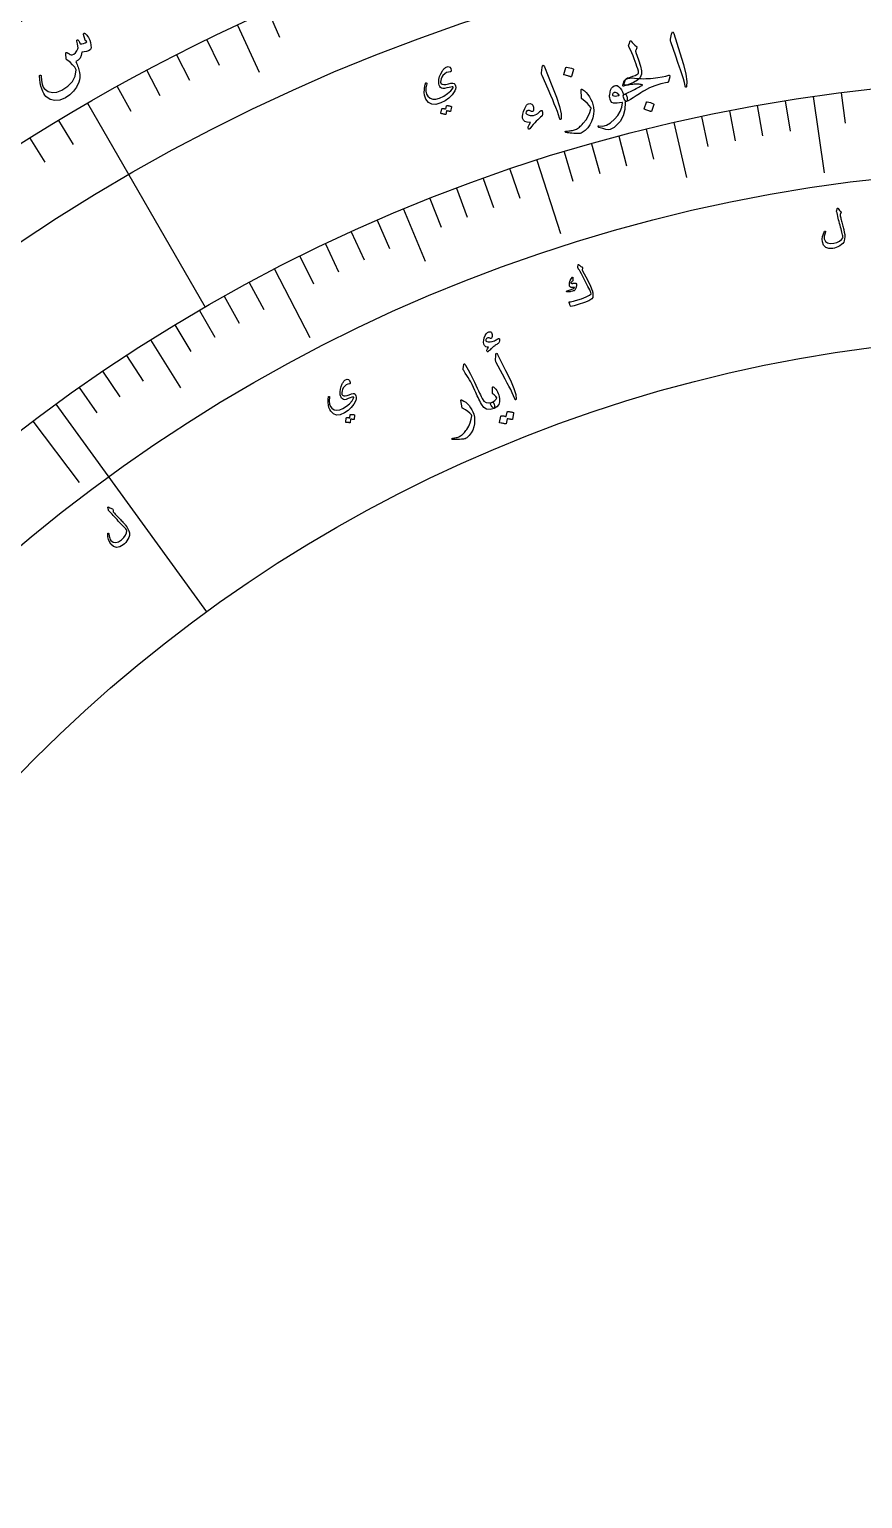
# Model space of a CAD drawing. Header units: millimetres. Extents: x -59 to 59, y -59 to 76.
# Drawn here: x -28.3 to -5.31, y 7.75 to 48.28 of the extents above; entities that cross this region are included whole.
import ezdxf

# ---------------------------------------------------------------- set-up
doc = ezdxf.new("R2010")
doc.units = ezdxf.units.MM
for name, color, linetype in [('ENGRAVE', 7, 'Continuous'), ('ENGRAVE_FINE', 8, 'Continuous'), ('TEXT', 5, 'Continuous')]:
    doc.layers.add(name, color=color, linetype=linetype)

msp = doc.modelspace()

# ---------------------------------------------------------------- linework, layer by layer
at = {"layer": 'ENGRAVE'}
for points in [[(-22.5657, 48.3923), (-21.9623, 47.0983)], [(-26.6975, 46.2414), (-23.4525, 40.6209)], [(-6.675, 46.4276), (-6.3728, 44.3252)], [(-10.521, 45.7098), (-10.1716, 44.1919)], [(-14.2983, 44.6726), (-13.6508, 42.6497)], [(-17.9811, 43.3216), (-17.384, 41.883)], [(-21.5439, 41.6646), (-20.5684, 39.7779)], [(-24.9616, 39.7114), (-24.1327, 38.3927)], [(-27.5749, 37.9434), (-23.4127, 32.2161)], [(-28.2099, 37.4738), (-26.9324, 35.7768)]]:
    msp.add_lwpolyline(points, dxfattribs=at)
for radius in [57.82, 57.82, 56.2713, 53.395, 53.395, 51.1235, 46.905, 46.905, 44.427, 39.825, 39.825]:
    msp.add_circle((0, 0), radius, dxfattribs=at)
at = {"layer": 'ENGRAVE_FINE'}
for points in [[(-21.7177, 48.7788), (-21.4009, 48.0673)], [(-23.4068, 47.9911), (-23.0654, 47.2911)], [(-24.2408, 47.5753), (-23.8873, 46.8814)], [(-25.0674, 47.145), (-24.7018, 46.4573)], [(-25.8864, 46.7003), (-25.5088, 46.0192)], [(-7.4485, 46.3098), (-7.3135, 45.471)], [(-5.8999, 46.5325), (-5.793, 45.6896)], [(-9.7564, 45.8791), (-9.5797, 45.0481)], [(-8.9894, 46.0355), (-8.8265, 45.2017)], [(-8.22, 46.1791), (-8.0711, 45.3427)], [(-27.5005, 45.7684), (-27.0993, 45.1009)], [(-11.2828, 45.5278), (-11.0784, 44.7031)], [(-28.295, 45.2815), (-27.8823, 44.6211)], [(-12.7973, 45.1255), (-12.5655, 44.3081)], [(-12.0416, 45.333), (-11.8235, 44.5119)], [(-13.5496, 44.9053), (-13.3041, 44.0919)], [(-15.0432, 44.4272), (-14.7708, 43.6225)], [(-16.521, 43.8992), (-16.2217, 43.104)], [(-15.7842, 44.1694), (-15.4983, 43.3694)], [(-17.2534, 43.6165), (-16.9408, 42.8265)], [(-18.7041, 43.0144), (-18.3653, 42.2352)], [(-19.4221, 42.695), (-19.0703, 41.9216)], [(-20.1348, 42.3635), (-19.7701, 41.5962)], [(-20.8422, 42.02), (-20.4647, 41.2589)], [(-22.2399, 41.2973), (-21.837, 40.5493)], [(-22.9298, 40.9183), (-22.5145, 40.1771)], [(-24.2909, 40.1252), (-23.8509, 39.3984)], [(-23.6135, 40.5275), (-23.1858, 39.7934)], [(-25.6256, 39.2862), (-25.1614, 38.5746)], [(-26.2826, 38.8498), (-25.8065, 38.1461)], [(-26.9324, 38.4021), (-26.4446, 37.7065)]]:
    msp.add_lwpolyline(points, dxfattribs=at)
at = {"layer": 'TEXT'}
for points in [[(-26.8087, 48.1381), (-26.81, 48.1481), (-26.809, 48.1563), (-26.8058, 48.1627), (-26.8003, 48.1672), (-26.7919, 48.1706), (-26.7837, 48.1716), (-26.7756, 48.17), (-26.7676, 48.1659), (-26.744, 48.1485), (-26.7204, 48.1238), (-26.6967, 48.0919), (-26.6729, 48.0527), (-26.6406, 47.9849), (-26.6184, 47.9159), (-26.606, 47.8457), (-26.6036, 47.7742), (-26.6059, 47.7553), (-26.6108, 47.739), (-26.6183, 47.7252), (-26.6285, 47.7139), (-26.6723, 47.6856), (-26.7256, 47.6663), (-26.7886, 47.6558), (-26.8612, 47.6543), (-26.8718, 47.5634), (-26.903, 47.4892), (-26.9549, 47.4318), (-27.0274, 47.3909), (-27.0075, 47.3505), (-26.9895, 47.311), (-26.9734, 47.2725), (-26.9591, 47.2348), (-26.9466, 47.1978), (-26.9358, 47.1613), (-26.9265, 47.1253), (-26.9189, 47.0896), (-26.91, 47.0226), (-26.9112, 46.9552), (-26.9225, 46.8876), (-26.9439, 46.8197), (-27.0086, 46.687), (-27.0913, 46.5719), (-27.192, 46.4743), (-27.311, 46.3939), (-27.4613, 46.331), (-27.6007, 46.3158), (-27.7297, 46.3486), (-27.8482, 46.4293), (-27.8793, 46.4653), (-27.909, 46.5122), (-27.9371, 46.5698), (-27.9637, 46.6384), (-27.9874, 46.7168), (-28.0056, 46.8022), (-28.0182, 46.8946), (-28.0253, 46.994), (-28.0251, 47.0006), (-28.0234, 47.0063), (-28.0201, 47.011), (-28.0154, 47.0148), (-28.01, 47.0174), (-28.0047, 47.0187), (-27.9995, 47.0186), (-27.9946, 47.0173), (-27.9897, 47.0138), (-27.9861, 47.0093), (-27.9837, 47.0037), (-27.9826, 46.9971), (-27.9708, 46.8662), (-27.9523, 46.7638), (-27.9273, 46.6899), (-27.8957, 46.6443), (-27.7873, 46.5671), (-27.6699, 46.5339), (-27.5434, 46.5447), (-27.4075, 46.5993), (-27.2394, 46.7129), (-27.1172, 46.844), (-27.0409, 46.993), (-27.0103, 47.1601), (-27.0532, 47.2341), (-27.1102, 47.3056), (-27.1813, 47.3744), (-27.2668, 47.4406), (-27.2763, 47.4468), (-27.2833, 47.4532), (-27.2876, 47.46), (-27.2893, 47.467), (-27.2912, 47.4933), (-27.2929, 47.5181), (-27.2942, 47.5414), (-27.2953, 47.5631), (-27.296, 47.583), (-27.2961, 47.601), (-27.2957, 47.617), (-27.2948, 47.6309), (-27.2934, 47.6374), (-27.2904, 47.6415), (-27.2856, 47.6431), (-27.2792, 47.6424), (-27.2754, 47.6411), (-27.2699, 47.6391), (-27.2627, 47.6361), (-27.2537, 47.6324), (-27.2433, 47.6276), (-27.2316, 47.6217), (-27.2187, 47.6147), (-27.2045, 47.6065), (-27.1764, 47.5912), (-27.1543, 47.5811), (-27.1383, 47.5762), (-27.1283, 47.5764), (-27.0778, 47.5998), (-27.0342, 47.6354), (-26.9976, 47.6833), (-26.9678, 47.7434), (-26.9626, 47.7751), (-26.9654, 47.8206), (-26.9763, 47.88), (-26.9952, 47.9531), (-26.9969, 47.9601), (-26.9968, 47.9669), (-26.9947, 47.9736), (-26.9907, 47.9801), (-26.9864, 47.9853), (-26.9815, 47.9889), (-26.9761, 47.9911), (-26.9701, 47.9917), (-26.9565, 47.984), (-26.9415, 47.9637), (-26.9253, 47.9307), (-26.9077, 47.8849), (-26.8571, 47.8831), (-26.8084, 47.8905), (-26.7616, 47.9072), (-26.7166, 47.9332), (-26.7248, 47.9465), (-26.7327, 47.9566), (-26.7404, 47.9635), (-26.7477, 47.9671), (-26.7555, 47.9701), (-26.7615, 47.9741), (-26.7655, 47.9792), (-26.7677, 47.9853)], [(-11.4979, 47.1287), (-11.5182, 47.1908), (-11.5404, 47.2559), (-11.5643, 47.3241), (-11.5901, 47.3953), (-11.6178, 47.4698), (-11.6478, 47.5479), (-11.68, 47.6295), (-11.7145, 47.7146), (-11.7636, 47.7982), (-11.7668, 47.8099), (-11.7681, 47.8215), (-11.7677, 47.833), (-11.7654, 47.8444), (-11.7638, 47.8503), (-11.7614, 47.8582), (-11.758, 47.868), (-11.7539, 47.8798), (-11.749, 47.8937), (-11.7436, 47.9098), (-11.7377, 47.928), (-11.7313, 47.9483), (-11.7289, 47.955), (-11.7252, 47.9603), (-11.7204, 47.9641), (-11.7142, 47.9665), (-11.7087, 47.9667), (-11.7036, 47.9644), (-11.6987, 47.9598), (-11.6942, 47.9527), (-11.6681, 47.9132), (-11.6362, 47.8765), (-11.5986, 47.8427), (-11.5551, 47.8117), (-11.5439, 47.8028), (-11.538, 47.7925), (-11.5374, 47.781), (-11.5422, 47.7682), (-11.5738, 47.693), (-11.5757, 47.6842), (-11.5756, 47.6733), (-11.5735, 47.6603), (-11.5693, 47.6451), (-11.4922, 47.4357), (-11.4406, 47.265), (-11.4142, 47.133), (-11.413, 47.0398), (-11.4461, 46.9559), (-11.5201, 46.8802), (-11.6351, 46.8126), (-11.7909, 46.7527), (-11.8513, 46.7409), (-11.8854, 46.7521), (-11.8933, 46.7863), (-11.8747, 46.8436), (-11.871, 46.8515), (-11.8673, 46.8592), (-11.8637, 46.8668), (-11.8602, 46.8742), (-11.8568, 46.8814), (-11.8536, 46.8884), (-11.8504, 46.8953), (-11.8473, 46.902), (-11.839, 46.9153), (-11.8276, 46.9262), (-11.8133, 46.9346), (-11.7961, 46.9406), (-11.7176, 46.9629), (-11.6491, 46.9854), (-11.5906, 47.0083), (-11.5421, 47.0316), (-11.5159, 47.0496), (-11.4998, 47.0717), (-11.4938, 47.0981), (-11.4979, 47.1287)], [(-10.5836, 48.1497), (-10.5709, 48.1954), (-10.5566, 48.2136), (-10.5408, 48.2043), (-10.5234, 48.1676), (-10.3535, 47.6367), (-10.2508, 47.3105), (-10.1864, 47.046), (-10.16, 46.8435), (-10.1713, 46.7028), (-10.1762, 46.6905), (-10.1813, 46.6833), (-10.1868, 46.6812), (-10.1925, 46.6843), (-10.1977, 46.69), (-10.2023, 46.6978), (-10.2062, 46.7078), (-10.2095, 46.72), (-10.2304, 46.8158), (-10.257, 46.9165), (-10.2894, 47.022), (-10.3274, 47.1324), (-10.3368, 47.1613), (-10.3631, 47.2393), (-10.4063, 47.3664), (-10.4665, 47.5424), (-10.6042, 47.9318), (-10.61, 47.9529), (-10.6132, 47.9727), (-10.6138, 47.9915), (-10.6118, 48.009)], [(-16.6927, 47.1047), (-16.7428, 47.1037), (-16.7931, 47.0865), (-16.8434, 47.0531), (-16.8937, 47.0034), (-16.9223, 46.9629), (-16.9427, 46.9196), (-16.9547, 46.8733), (-16.9585, 46.8242), (-16.9573, 46.8151), (-16.9543, 46.8063), (-16.9494, 46.7977), (-16.9427, 46.7894), (-16.9102, 46.7679), (-16.8656, 46.7589), (-16.8088, 46.7624), (-16.7398, 46.7784), (-16.6719, 46.7947), (-16.6199, 46.7989), (-16.5838, 46.791), (-16.5636, 46.7711), (-16.5444, 46.7211), (-16.5384, 46.6727), (-16.5455, 46.6259), (-16.5656, 46.5807), (-16.6424, 46.4742), (-16.7322, 46.3836), (-16.8349, 46.3089), (-16.9508, 46.2499), (-17.0864, 46.2105), (-17.2002, 46.2141), (-17.2923, 46.2606), (-17.3628, 46.3504), (-17.3856, 46.4057), (-17.4004, 46.4694), (-17.4069, 46.5416), (-17.4053, 46.6224), (-17.4029, 46.6456), (-17.3999, 46.6682), (-17.3965, 46.6903), (-17.3925, 46.7117), (-17.3879, 46.7326), (-17.3827, 46.7532), (-17.3769, 46.7735), (-17.3704, 46.7934), (-17.3662, 46.8021), (-17.3613, 46.8069), (-17.3557, 46.8076), (-17.3494, 46.8043), (-17.3446, 46.799), (-17.3417, 46.7931), (-17.3407, 46.7864), (-17.3416, 46.779), (-17.3643, 46.667), (-17.3672, 46.5725), (-17.3503, 46.4955), (-17.3139, 46.436), (-17.2486, 46.3833), (-17.1721, 46.3574), (-17.0843, 46.3582), (-16.985, 46.3857), (-16.8651, 46.4406), (-16.763, 46.5065), (-16.6785, 46.5834), (-16.6118, 46.6715), (-16.6083, 46.6782), (-16.608, 46.6838), (-16.611, 46.6881), (-16.6173, 46.6914), (-16.639, 46.6938), (-16.6737, 46.6899), (-16.7215, 46.6798), (-16.7823, 46.6635), (-16.8451, 46.6492), (-16.896, 46.6466), (-16.9351, 46.6556), (-16.9624, 46.6763), (-16.982, 46.7051), (-16.9963, 46.7376), (-17.0054, 46.7738), (-17.0092, 46.8136), (-17.0044, 46.8963), (-16.9855, 46.9777), (-16.9525, 47.0577), (-16.9054, 47.1362), (-16.8923, 47.1555), (-16.879, 47.1729), (-16.8657, 47.1884), (-16.8522, 47.2019), (-16.8388, 47.2136), (-16.8255, 47.2235), (-16.8123, 47.2316), (-16.7993, 47.2379), (-16.7446, 47.2518), (-16.7039, 47.2402), (-16.6774, 47.2033), (-16.6649, 47.1409), (-16.6657, 47.1227), (-16.6706, 47.1106), (-16.6796, 47.1046), (-16.6927, 47.1047)], [(-14.1522, 47.2242), (-14.143, 47.2707), (-14.1302, 47.2899), (-14.1137, 47.2818), (-14.0936, 47.2464), (-13.8845, 46.7297), (-13.7577, 46.4121), (-13.6737, 46.1532), (-13.6322, 45.9532), (-13.633, 45.8121), (-13.6369, 45.7994), (-13.6416, 45.7919), (-13.6468, 45.7894), (-13.6528, 45.7921), (-13.6584, 45.7973), (-13.6636, 45.8048), (-13.6682, 45.8145), (-13.6724, 45.8264), (-13.7004, 45.9204), (-13.7345, 46.0188), (-13.7746, 46.1216), (-13.8208, 46.2288), (-13.8323, 46.257), (-13.8644, 46.3328), (-13.9169, 46.4562), (-13.9901, 46.6273), (-14.1565, 47.0053), (-14.1639, 47.0259), (-14.1686, 47.0455), (-14.1706, 47.0641), (-14.1699, 47.0817)], [(-13.4978, 47.227), (-13.4958, 47.2305), (-13.4924, 47.2332), (-13.4875, 47.2352), (-13.4813, 47.2364), (-13.4333, 47.2315), (-13.3867, 47.2221), (-13.3415, 47.2081), (-13.2978, 47.1896), (-13.2931, 47.1862), (-13.2904, 47.1822), (-13.2896, 47.1778), (-13.2907, 47.1727), (-13.3478, 46.9777), (-13.3505, 46.9727), (-13.3552, 46.9703), (-13.3619, 46.9706), (-13.3705, 46.9736), (-13.3779, 46.9762), (-13.3896, 46.9799), (-13.4055, 46.9848), (-13.4255, 46.9909), (-13.4501, 46.998), (-13.4795, 47.0061), (-13.5136, 47.0151), (-13.5525, 47.0251), (-13.5579, 47.0271), (-13.561, 47.0297), (-13.562, 47.033), (-13.5607, 47.0369)], [(-11.6026, 46.9351), (-11.5448, 46.9281), (-11.4851, 46.9232), (-11.4237, 46.9204), (-11.3605, 46.9197), (-11.2958, 46.9209), (-11.2297, 46.9238), (-11.1624, 46.9284), (-11.0937, 46.9347), (-10.9618, 46.9495), (-10.846, 46.9675), (-10.7465, 46.9888), (-10.6631, 47.0134), (-10.654, 47.0155), (-10.646, 47.015), (-10.6392, 47.0119), (-10.6336, 47.0062), (-10.6295, 46.9989), (-10.6272, 46.9908), (-10.6268, 46.982), (-10.6283, 46.9726), (-10.6679, 46.8405), (-10.6722, 46.8296), (-10.6792, 46.8217), (-10.6889, 46.8165), (-10.7012, 46.8143), (-10.8774, 46.7769), (-11.0428, 46.7268), (-11.1973, 46.6641), (-11.3407, 46.5889), (-11.3486, 46.5846), (-11.362, 46.5764), (-11.3808, 46.5645), (-11.4051, 46.5487), (-11.4347, 46.5291), (-11.4698, 46.5057), (-11.5103, 46.4784), (-11.5562, 46.4473), (-11.6453, 46.3882), (-11.7206, 46.343), (-11.7823, 46.3116), (-11.8304, 46.294), (-11.8441, 46.2955), (-11.8591, 46.3066), (-11.8754, 46.3272), (-11.893, 46.3575), (-11.9119, 46.409), (-11.9158, 46.4487), (-11.9047, 46.4763), (-11.8787, 46.4921), (-11.8368, 46.5074), (-11.7782, 46.534), (-11.7029, 46.5716), (-11.6109, 46.6204), (-11.5645, 46.6451), (-11.5238, 46.6667), (-11.4889, 46.6853), (-11.4598, 46.7009), (-11.4366, 46.7133), (-11.4195, 46.7227), (-11.4084, 46.729), (-11.4035, 46.7321), (-11.4017, 46.7337), (-11.4001, 46.735), (-11.3988, 46.7361), (-11.3977, 46.737), (-11.3967, 46.7378), (-11.3957, 46.7384), (-11.3946, 46.7389), (-11.3936, 46.7392), (-11.3876, 46.7442), (-11.3858, 46.7481), (-11.3881, 46.751), (-11.3946, 46.753), (-11.4223, 46.7585), (-11.4511, 46.7628), (-11.4811, 46.7657), (-11.5122, 46.7673), (-11.5445, 46.7677), (-11.578, 46.7671), (-11.6127, 46.7654), (-11.6487, 46.7627), (-11.6838, 46.7593), (-11.7183, 46.7552), (-11.7521, 46.7503), (-11.7854, 46.7447), (-11.8177, 46.7383), (-11.8488, 46.731), (-11.8787, 46.7229), (-11.9073, 46.7138), (-11.9151, 46.7129), (-11.9209, 46.7145), (-11.9247, 46.7186), (-11.9265, 46.7253), (-11.9259, 46.7382), (-11.9243, 46.751), (-11.9219, 46.7637), (-11.9185, 46.7764), (-11.9145, 46.7893), (-11.91, 46.8025), (-11.905, 46.8162), (-11.8995, 46.8303), (-11.8865, 46.8577), (-11.8722, 46.8799), (-11.8566, 46.8968), (-11.8396, 46.9086), (-11.7938, 46.9268), (-11.739, 46.9374), (-11.6753, 46.9401), (-11.6026, 46.9351)], [(-13.081, 46.613), (-13.0809, 46.6173), (-13.0802, 46.6208), (-13.0791, 46.6236), (-13.0775, 46.6257), (-13.0715, 46.628), (-13.0632, 46.6274), (-13.0526, 46.6239), (-13.0397, 46.6175), (-12.9866, 46.5813), (-12.9369, 46.5362), (-12.8907, 46.4822), (-12.848, 46.4193), (-12.8091, 46.3495), (-12.7776, 46.2789), (-12.7535, 46.2075), (-12.7367, 46.1352), (-12.7299, 46.0357), (-12.7365, 45.9366), (-12.7564, 45.838), (-12.7896, 45.7397), (-12.8357, 45.646), (-12.8951, 45.5635), (-12.9679, 45.4921), (-13.054, 45.4317), (-13.078, 45.4187), (-13.1032, 45.4098), (-13.1295, 45.405), (-13.157, 45.4043), (-13.2221, 45.4081), (-13.2811, 45.4121), (-13.3339, 45.4162), (-13.3806, 45.4204), (-13.421, 45.4248), (-13.4549, 45.4294), (-13.4824, 45.4343), (-13.5035, 45.4395), (-13.5082, 45.4417), (-13.5118, 45.4441), (-13.5144, 45.4469), (-13.5159, 45.45), (-13.5167, 45.4543), (-13.5167, 45.4586), (-13.5158, 45.4629), (-13.514, 45.4671), (-13.5112, 45.4707), (-13.5071, 45.4733), (-13.5019, 45.4747), (-13.4954, 45.475), (-13.4559, 45.4758), (-13.4185, 45.478), (-13.3832, 45.4814), (-13.35, 45.486), (-13.3187, 45.492), (-13.289, 45.4995), (-13.2608, 45.5083), (-13.2342, 45.5187), (-13.2083, 45.531), (-13.1821, 45.5459), (-13.1556, 45.5633), (-13.1289, 45.5833), (-13.1018, 45.6061), (-13.0746, 45.6316), (-13.0471, 45.66), (-13.0194, 45.6913), (-12.9439, 45.7877), (-12.8834, 45.8862), (-12.8381, 45.9868), (-12.808, 46.0895), (-12.8065, 46.0976), (-12.8069, 46.1063), (-12.8092, 46.1157), (-12.8134, 46.1257), (-12.8532, 46.1806), (-12.908, 46.2386), (-12.9779, 46.2998), (-13.0628, 46.364), (-13.067, 46.3684), (-13.07, 46.3726), (-13.0717, 46.3765), (-13.0721, 46.3802)], [(-11.8677, 46.2588), (-11.8721, 46.0651), (-11.9179, 45.892), (-12.0049, 45.7392), (-12.133, 45.6066), (-12.1518, 45.5915), (-12.1706, 45.5775), (-12.1893, 45.5645), (-12.2081, 45.5525), (-12.2267, 45.5417), (-12.2451, 45.5323), (-12.2633, 45.5243), (-12.2813, 45.5176), (-12.329, 45.5119), (-12.3966, 45.5198), (-12.4841, 45.5412), (-12.5916, 45.5761), (-12.6037, 45.582), (-12.6118, 45.5887), (-12.6157, 45.5963), (-12.6156, 45.6047), (-12.6122, 45.6121), (-12.6062, 45.6167), (-12.5978, 45.6184), (-12.5868, 45.6173), (-12.4835, 45.6121), (-12.3773, 45.6412), (-12.2679, 45.7046), (-12.1551, 45.8022), (-12.0683, 45.9035), (-12.0029, 46.0126), (-11.9589, 46.1298), (-11.9363, 46.2551), (-11.9377, 46.259), (-11.9397, 46.2618), (-11.9424, 46.2637), (-11.9456, 46.2644), (-12.0216, 46.2494), (-12.0876, 46.2416), (-12.1436, 46.241), (-12.1896, 46.2476), (-12.2288, 46.2662), (-12.2588, 46.2984), (-12.2797, 46.3441), (-12.2913, 46.4034), (-12.2921, 46.4115), (-12.2927, 46.4197), (-12.2931, 46.4282), (-12.2932, 46.4369), (-12.2931, 46.4459), (-12.2928, 46.4554), (-12.2924, 46.4654), (-12.2918, 46.4759), (-12.2827, 46.5452), (-12.2652, 46.6053), (-12.2393, 46.6562), (-12.2051, 46.6978), (-12.1662, 46.7258), (-12.1265, 46.7358), (-12.0859, 46.7279), (-12.0446, 46.702), (-12.0039, 46.6616), (-11.9682, 46.6118), (-11.9373, 46.5524), (-11.9114, 46.4837), (-11.9071, 46.4849), (-11.903, 46.4861), (-11.8991, 46.4875), (-11.8953, 46.489), (-11.8916, 46.4905), (-11.8876, 46.4918), (-11.8835, 46.4931), (-11.8792, 46.4943), (-11.8637, 46.4949), (-11.8498, 46.4883), (-11.8376, 46.4747), (-11.827, 46.4538), (-11.8188, 46.4301), (-11.813, 46.4054), (-11.8095, 46.3798), (-11.8084, 46.3534), (-11.8097, 46.3295), (-11.8135, 46.3118), (-11.8196, 46.3001), (-11.8282, 46.2946), (-11.8695, 46.284), (-11.8688, 46.28), (-11.8682, 46.2744), (-11.8679, 46.2673), (-11.8677, 46.2588)], [(-14.148, 45.9354), (-14.1492, 45.9188), (-14.152, 45.9046), (-14.1565, 45.8928), (-14.1627, 45.8835), (-14.199, 45.8551), (-14.2368, 45.8226), (-14.2761, 45.7861), (-14.3169, 45.7455), (-14.3591, 45.7006), (-14.4026, 45.6514), (-14.4475, 45.5979), (-14.4937, 45.54), (-14.5023, 45.5319), (-14.5109, 45.5274), (-14.5195, 45.5265), (-14.528, 45.5291), (-14.5305, 45.5305), (-14.5324, 45.5319), (-14.5336, 45.5331), (-14.5343, 45.5342), (-14.5427, 45.5574), (-14.5363, 45.5942), (-14.5151, 45.6446), (-14.4789, 45.7087), (-14.5661, 45.7195), (-14.6311, 45.7428), (-14.6739, 45.7789), (-14.6945, 45.8278), (-14.6979, 45.8783), (-14.689, 45.9407), (-14.6678, 46.0151), (-14.6342, 46.1014), (-14.6095, 46.1497), (-14.5843, 46.1867), (-14.5588, 46.2121), (-14.5329, 46.226), (-14.4827, 46.2334), (-14.443, 46.2209), (-14.4138, 46.1885), (-14.3951, 46.1362), (-14.3916, 46.1157), (-14.3908, 46.0937), (-14.3928, 46.0702), (-14.3976, 46.0453), (-14.4049, 46.0254), (-14.4158, 46.0141), (-14.4302, 46.0115), (-14.4483, 46.0175), (-14.5052, 46.0402), (-14.5493, 46.0457), (-14.5806, 46.0342), (-14.5991, 46.0056), (-14.6008, 45.9688), (-14.5818, 45.9398), (-14.5421, 45.9185), (-14.4817, 45.9049), (-14.4379, 45.9024), (-14.3937, 45.9077), (-14.3489, 45.9208), (-14.3037, 45.9418), (-14.2895, 45.9508), (-14.275, 45.9619), (-14.2603, 45.9752), (-14.2454, 45.9907), (-14.2375, 45.9988), (-14.2296, 46.0065), (-14.2219, 46.0137), (-14.2144, 46.0204), (-14.2071, 46.0265), (-14.2001, 46.0316), (-14.1934, 46.036), (-14.1871, 46.0395), (-14.17, 46.044), (-14.1578, 46.0385), (-14.1505, 46.0228), (-14.148, 45.997)], [(-12.0356, 46.4774), (-12.0689, 46.5116), (-12.1014, 46.5335), (-12.1331, 46.5429), (-12.1638, 46.54), (-12.1802, 46.5307), (-12.194, 46.5192), (-12.2052, 46.5055), (-12.2137, 46.4895), (-12.2157, 46.4816), (-12.2143, 46.4741), (-12.2095, 46.4669), (-12.2012, 46.46), (-12.1735, 46.446), (-12.1374, 46.441), (-12.0928, 46.4449), (-12.0398, 46.4576), (-12.0346, 46.4601), (-12.0322, 46.4643), (-12.0325, 46.47), (-12.0356, 46.4774)], [(-11.2755, 46.2738), (-11.2735, 46.2772), (-11.27, 46.2798), (-11.2653, 46.2815), (-11.2592, 46.2824), (-11.2127, 46.2754), (-11.1678, 46.2638), (-11.1244, 46.2478), (-11.0825, 46.2272), (-11.0781, 46.2236), (-11.0755, 46.2196), (-11.0749, 46.2151), (-11.0761, 46.2101), (-11.1377, 46.0183), (-11.1405, 46.0134), (-11.1451, 46.0112), (-11.1516, 46.0118), (-11.1598, 46.0152), (-11.167, 46.0182), (-11.1782, 46.0224), (-11.1934, 46.028), (-11.2127, 46.035), (-11.2364, 46.0432), (-11.2646, 46.0526), (-11.2974, 46.0633), (-11.3349, 46.075), (-11.3401, 46.0773), (-11.343, 46.08), (-11.3438, 46.0833), (-11.3425, 46.0872)], [(-16.791, 46.171), (-16.7899, 46.1733), (-16.7879, 46.1752), (-16.785, 46.1767), (-16.7812, 46.1777), (-16.7659, 46.1775), (-16.751, 46.1766), (-16.7362, 46.175), (-16.7217, 46.1727), (-16.7074, 46.1698), (-16.693, 46.166), (-16.6786, 46.1614), (-16.6643, 46.1561), (-16.6611, 46.154), (-16.6591, 46.1514), (-16.6582, 46.1481), (-16.6584, 46.1442), (-16.6856, 46.0159), (-16.6869, 46.0139), (-16.6895, 46.013), (-16.6935, 46.0131), (-16.6988, 46.0143), (-16.7027, 46.0157), (-16.7088, 46.0175), (-16.7171, 46.0195), (-16.7276, 46.0217), (-16.7404, 46.0243), (-16.7556, 46.0273), (-16.7733, 46.0307), (-16.7935, 46.0344), (-16.8152, 45.9344), (-16.8167, 45.931), (-16.8195, 45.9293), (-16.8237, 45.9292), (-16.8292, 45.9308), (-16.834, 45.9322), (-16.8415, 45.9341), (-16.8517, 45.9366), (-16.8647, 45.9397), (-16.8804, 45.9432), (-16.8993, 45.9473), (-16.9211, 45.9517), (-16.9461, 45.9566), (-16.9489, 45.9579), (-16.9506, 45.9596), (-16.9511, 45.9617), (-16.9505, 45.9643), (-16.9211, 46.0891), (-16.92, 46.0915), (-16.918, 46.0934), (-16.9151, 46.0948), (-16.9112, 46.0959), (-16.8985, 46.0963), (-16.8859, 46.096), (-16.8734, 46.0949), (-16.861, 46.0932), (-16.8488, 46.0908), (-16.8368, 46.0878), (-16.8249, 46.0843), (-16.8133, 46.0802)], [(-6.0099, 43.3397), (-6.0082, 43.3441), (-6.0055, 43.3474), (-6.0021, 43.3496), (-5.9978, 43.3508), (-5.9933, 43.3506), (-5.9893, 43.3489), (-5.9858, 43.3456), (-5.9827, 43.3408), (-5.9661, 43.3122), (-5.9491, 43.2879), (-5.9319, 43.2678), (-5.9145, 43.252), (-5.9092, 43.2461), (-5.9069, 43.2389), (-5.9077, 43.2302), (-5.9115, 43.2201), (-5.9142, 43.2151), (-5.9166, 43.2103), (-5.919, 43.2057), (-5.9212, 43.2013), (-5.9233, 43.1971), (-5.9252, 43.1933), (-5.9271, 43.1899), (-5.9288, 43.1868), (-5.9316, 43.1812), (-5.9332, 43.1748), (-5.9338, 43.1675), (-5.9332, 43.1593), (-5.9284, 43.1367), (-5.9229, 43.1121), (-5.9166, 43.0856), (-5.9096, 43.057), (-5.9018, 43.0264), (-5.8934, 42.9938), (-5.8845, 42.9592), (-5.8749, 42.9226), (-5.8648, 42.8861), (-5.8556, 42.8518), (-5.8472, 42.8196), (-5.8398, 42.7895), (-5.8332, 42.7616), (-5.8272, 42.7356), (-5.822, 42.7117), (-5.8174, 42.6897), (-5.8067, 42.6244), (-5.8036, 42.5615), (-5.8081, 42.5012), (-5.82, 42.4433), (-5.8345, 42.4083), (-5.8597, 42.3743), (-5.8955, 42.3413), (-5.9419, 42.3094), (-5.993, 42.281), (-6.0417, 42.2592), (-6.0879, 42.2439), (-6.1317, 42.2352), (-6.2445, 42.2343), (-6.3299, 42.2645), (-6.3881, 42.326), (-6.4189, 42.4188), (-6.4239, 42.4908), (-6.4158, 42.5631), (-6.3945, 42.636), (-6.36, 42.7092), (-6.3572, 42.7136), (-6.354, 42.7165), (-6.3504, 42.718), (-6.3464, 42.718), (-6.3421, 42.717), (-6.3386, 42.7155), (-6.3361, 42.7132), (-6.3345, 42.7103), (-6.333, 42.7059), (-6.3325, 42.7015), (-6.333, 42.6972), (-6.3346, 42.6928), (-6.3561, 42.6294), (-6.3695, 42.5762), (-6.3748, 42.533), (-6.3719, 42.5), (-6.3394, 42.4329), (-6.2847, 42.3908), (-6.2078, 42.3736), (-6.1087, 42.3812), (-6.0215, 42.4035), (-5.9493, 42.4365), (-5.8922, 42.4802), (-5.85, 42.5347), (-5.8542, 42.5576), (-5.8597, 42.5843), (-5.8664, 42.6147), (-5.8744, 42.649), (-5.8839, 42.687), (-5.8947, 42.729), (-5.9071, 42.775), (-5.921, 42.8248), (-5.9347, 42.8763), (-5.948, 42.927), (-5.9608, 42.9769), (-5.9732, 43.026), (-5.9851, 43.0744), (-5.9964, 43.122), (-6.0071, 43.1688), (-6.0172, 43.2149), (-6.0288, 43.259), (-6.0293, 43.2642), (-6.0292, 43.2691), (-6.0285, 43.2737), (-6.0274, 43.2781)], [(-13.1419, 41.7872), (-13.1303, 41.7759), (-13.1186, 41.7654), (-13.1069, 41.7557), (-13.095, 41.7468), (-13.083, 41.7387), (-13.0707, 41.7315), (-13.0582, 41.7252), (-13.0454, 41.7197), (-13.04, 41.7161), (-13.037, 41.7109), (-13.0362, 41.704), (-13.0379, 41.6956), (-13.0491, 41.6502), (-13.0501, 41.6453), (-13.0506, 41.6413), (-13.0507, 41.6382), (-13.0503, 41.6358), (-12.9969, 41.5394), (-12.9493, 41.4519), (-12.9077, 41.3735), (-12.872, 41.3042), (-12.8422, 41.2441), (-12.8184, 41.1931), (-12.8007, 41.1513), (-12.789, 41.1187), (-12.7696, 41.0563), (-12.7646, 41.0362), (-12.7605, 41.0158), (-12.7573, 40.9949), (-12.755, 40.9737), (-12.7538, 40.952), (-12.7536, 40.93), (-12.7545, 40.9075), (-12.7565, 40.8846), (-12.7852, 40.8426), (-12.8627, 40.7958), (-12.9889, 40.744), (-13.1637, 40.6867), (-13.219, 40.6709), (-13.2706, 40.6576), (-13.3184, 40.6468), (-13.3626, 40.6386), (-13.367, 40.639), (-13.3706, 40.6406), (-13.3733, 40.6433), (-13.3752, 40.6471), (-13.3827, 40.6661), (-13.3894, 40.6835), (-13.3953, 40.6991), (-13.4004, 40.7132), (-13.4048, 40.7257), (-13.4084, 40.7368), (-13.4113, 40.7467), (-13.4135, 40.7551), (-13.4145, 40.76), (-13.4137, 40.7631), (-13.4111, 40.7646), (-13.4068, 40.7644), (-13.3743, 40.7651), (-13.3341, 40.771), (-13.2862, 40.782), (-13.2305, 40.7981), (-13.0657, 40.8513), (-12.9392, 40.9002), (-12.8508, 40.9452), (-12.8008, 40.9866), (-12.813, 41.0253), (-12.8428, 41.0932), (-12.8904, 41.1902), (-12.9558, 41.3164), (-13.0226, 41.4423), (-13.0735, 41.5374), (-13.1087, 41.6017), (-13.128, 41.6351), (-13.1337, 41.6442), (-13.1389, 41.6527), (-13.1438, 41.6606), (-13.1483, 41.6679), (-13.1524, 41.6745), (-13.1562, 41.6804), (-13.1595, 41.6856), (-13.1624, 41.69), (-13.168, 41.6998), (-13.1715, 41.7098), (-13.1729, 41.7199), (-13.1722, 41.7302), (-13.1629, 41.7862), (-13.1619, 41.7901), (-13.1604, 41.7929), (-13.1583, 41.7947), (-13.1558, 41.7954), (-13.1522, 41.7947), (-13.1487, 41.7931), (-13.1452, 41.7906), (-13.1419, 41.7872)], [(-13.317, 41.4408), (-13.3145, 41.4412), (-13.3121, 41.4409), (-13.3098, 41.4399), (-13.3077, 41.4382), (-13.3065, 41.4363), (-13.3057, 41.4343), (-13.3051, 41.4319), (-13.3048, 41.4293), (-13.3101, 41.3534), (-13.3112, 41.3455), (-13.313, 41.3392), (-13.3154, 41.3344), (-13.3185, 41.3311), (-13.3331, 41.3214), (-13.3449, 41.3111), (-13.3538, 41.3), (-13.3598, 41.2884), (-13.3601, 41.2832), (-13.3561, 41.2791), (-13.3478, 41.276), (-13.3353, 41.2739), (-13.3274, 41.2737), (-13.3193, 41.2738), (-13.3109, 41.2742), (-13.3024, 41.2747), (-13.2936, 41.2755), (-13.2845, 41.2766), (-13.275, 41.278), (-13.2652, 41.2797), (-13.2285, 41.2767), (-13.2093, 41.2525), (-13.2076, 41.2071), (-13.2233, 41.1406), (-13.2319, 41.1196), (-13.2412, 41.1023), (-13.2515, 41.0888), (-13.2625, 41.079), (-13.2757, 41.0715), (-13.2949, 41.064), (-13.32, 41.0564), (-13.3512, 41.0489), (-13.3671, 41.0453), (-13.3825, 41.0425), (-13.3972, 41.0404), (-13.4113, 41.0391), (-13.4246, 41.0382), (-13.4372, 41.0376), (-13.4489, 41.0373), (-13.4599, 41.0372), (-13.4671, 41.0386), (-13.4728, 41.041), (-13.4768, 41.0445), (-13.4793, 41.0491), (-13.4801, 41.0543), (-13.4789, 41.0586), (-13.4756, 41.0621), (-13.4703, 41.0646), (-13.453, 41.0716), (-13.4332, 41.0792), (-13.411, 41.0875), (-13.3863, 41.0963), (-13.3402, 41.1127), (-13.3048, 41.1273), (-13.2801, 41.1399), (-13.266, 41.1507), (-13.2644, 41.1529), (-13.2639, 41.1552), (-13.2645, 41.1577), (-13.2663, 41.1604), (-13.268, 41.1618), (-13.2706, 41.1628), (-13.2741, 41.1634), (-13.2785, 41.1634), (-13.3184, 41.1604), (-13.3353, 41.1598), (-13.3503, 41.1612), (-13.3636, 41.1646), (-13.375, 41.17), (-13.3856, 41.1773), (-13.3932, 41.1858), (-13.3979, 41.1957), (-13.3997, 41.2068), (-13.3996, 41.286), (-13.3858, 41.3514), (-13.3583, 41.403), (-13.317, 41.4408)], [(-15.3646, 39.6169), (-15.3878, 39.6027), (-15.4094, 39.5893), (-15.4292, 39.5769), (-15.4473, 39.5654), (-15.4635, 39.5548), (-15.4777, 39.545), (-15.4898, 39.5359), (-15.4999, 39.5277), (-15.5099, 39.5188), (-15.522, 39.508), (-15.536, 39.4952), (-15.552, 39.4803), (-15.5699, 39.4634), (-15.5897, 39.4443), (-15.6113, 39.4229), (-15.6348, 39.3992), (-15.6449, 39.3909), (-15.6548, 39.387), (-15.6646, 39.3874), (-15.6741, 39.3923), (-15.6853, 39.4089), (-15.6826, 39.4346), (-15.6661, 39.4692), (-15.6356, 39.5129), (-15.6741, 39.5178), (-15.7055, 39.5271), (-15.7298, 39.5408), (-15.7471, 39.5589), (-15.7649, 39.599), (-15.7722, 39.6473), (-15.7688, 39.7039), (-15.7547, 39.7688), (-15.7318, 39.8309), (-15.7019, 39.8793), (-15.6652, 39.914), (-15.6217, 39.935), (-15.5943, 39.9387), (-15.5723, 39.9328), (-15.5558, 39.9172), (-15.5447, 39.8921), (-15.5383, 39.8627), (-15.5356, 39.8345), (-15.5368, 39.8075), (-15.5417, 39.7817), (-15.549, 39.7621), (-15.5586, 39.751), (-15.5703, 39.7484), (-15.5843, 39.7543), (-15.6017, 39.7645), (-15.6194, 39.7701), (-15.6375, 39.7709), (-15.656, 39.7669), (-15.6742, 39.7598), (-15.6887, 39.7497), (-15.6996, 39.7368), (-15.7069, 39.7211), (-15.7101, 39.7042), (-15.7077, 39.6907), (-15.6996, 39.6804), (-15.6859, 39.6735), (-15.6403, 39.6621), (-15.5896, 39.6604), (-15.534, 39.6684), (-15.4733, 39.6861), (-15.4683, 39.6883), (-15.4628, 39.691), (-15.4568, 39.6944), (-15.4504, 39.6983), (-15.4434, 39.7026), (-15.4359, 39.7074), (-15.4279, 39.7125), (-15.4192, 39.7179), (-15.4098, 39.7236), (-15.4013, 39.7288), (-15.3938, 39.7336), (-15.3871, 39.7378), (-15.3812, 39.7415), (-15.3759, 39.7446), (-15.3712, 39.747), (-15.367, 39.7488), (-15.3588, 39.7511), (-15.3513, 39.7511), (-15.3447, 39.749), (-15.3389, 39.7447), (-15.3345, 39.7401), (-15.3314, 39.7353), (-15.3295, 39.7302), (-15.329, 39.7249), (-15.3346, 39.684), (-15.3424, 39.6523), (-15.3524, 39.6299), (-15.3646, 39.6169)], [(-15.4353, 39.2847), (-15.4306, 39.3262), (-15.4207, 39.3441), (-15.4056, 39.3382), (-15.3854, 39.3085), (-15.1636, 38.8695), (-15.0288, 38.5996), (-14.936, 38.3781), (-14.8849, 38.2052), (-14.8752, 38.0811), (-14.8778, 38.0697), (-14.8813, 38.0627), (-14.8857, 38.0601), (-14.8911, 38.062), (-14.8965, 38.0662), (-14.9016, 38.0724), (-14.9064, 38.0806), (-14.9109, 38.0908), (-14.9424, 38.1714), (-14.9796, 38.2554), (-15.0224, 38.3429), (-15.0709, 38.4337), (-15.0831, 38.4576), (-15.1168, 38.522), (-15.1721, 38.6267), (-15.249, 38.7717), (-15.4231, 39.0919), (-15.4311, 39.1094), (-15.4366, 39.1263), (-15.4397, 39.1425), (-15.4404, 39.1581)], [(-16.3135, 39.0365), (-16.3122, 39.0435), (-16.3103, 39.0487), (-16.3079, 39.0518), (-16.3049, 39.0531), (-16.2994, 39.0525), (-16.2924, 39.047), (-16.2838, 39.0363), (-16.2736, 39.0207), (-16.2006, 38.8894), (-16.1349, 38.7673), (-16.0763, 38.6543), (-16.025, 38.5506), (-15.9826, 38.4612), (-15.9444, 38.3811), (-15.9106, 38.3104), (-15.8811, 38.2489), (-15.856, 38.1968), (-15.8354, 38.1538), (-15.8193, 38.12), (-15.8077, 38.0955), (-15.7602, 38.0273), (-15.7012, 37.9871), (-15.6307, 37.9748), (-15.5487, 37.9904), (-15.5254, 37.9935), (-15.5066, 37.986), (-15.4925, 37.9681), (-15.4829, 37.9396), (-15.4736, 37.8924), (-15.4702, 37.8574), (-15.4725, 37.8346), (-15.4806, 37.824), (-15.5924, 37.7945), (-15.688, 37.8044), (-15.7674, 37.8539), (-15.8307, 37.9431), (-15.8538, 37.9887), (-15.8767, 38.0346), (-15.8993, 38.0807), (-15.9216, 38.1271), (-15.9437, 38.1737), (-15.9657, 38.2205), (-15.9877, 38.2674), (-16.0096, 38.3145), (-16.0513, 38.4043), (-16.0905, 38.4845), (-16.1274, 38.555), (-16.1619, 38.6158), (-16.1968, 38.6734), (-16.2348, 38.7345), (-16.2759, 38.799), (-16.3201, 38.8669), (-16.3275, 38.8794), (-16.3322, 38.8916), (-16.3343, 38.9036), (-16.3338, 38.9153)], [(-19.4739, 38.5022), (-19.519, 38.4955), (-19.5624, 38.4742), (-19.6038, 38.4382), (-19.6434, 38.3876), (-19.6646, 38.3477), (-19.6779, 38.3063), (-19.6834, 38.2632), (-19.6811, 38.2185), (-19.679, 38.2104), (-19.6752, 38.2028), (-19.6699, 38.1956), (-19.6628, 38.1889), (-19.631, 38.1733), (-19.5897, 38.1703), (-19.5389, 38.1801), (-19.4786, 38.2025), (-19.4193, 38.2251), (-19.3729, 38.2349), (-19.3395, 38.232), (-19.3189, 38.2163), (-19.2959, 38.1735), (-19.2848, 38.1306), (-19.2858, 38.0875), (-19.2986, 38.0444), (-19.3555, 37.9395), (-19.4259, 37.8475), (-19.5098, 37.7682), (-19.6074, 37.7016), (-19.725, 37.6503), (-19.828, 37.6403), (-19.9164, 37.6716), (-19.9904, 37.7443), (-20.0175, 37.7914), (-20.0382, 37.8472), (-20.0525, 37.9115), (-20.0605, 37.9846), (-20.061, 38.0058), (-20.061, 38.0265), (-20.0604, 38.0467), (-20.0593, 38.0665), (-20.0576, 38.086), (-20.0553, 38.1051), (-20.0524, 38.1241), (-20.0489, 38.1428), (-20.0462, 38.1512), (-20.0423, 38.156), (-20.0373, 38.1573), (-20.0312, 38.155), (-20.0263, 38.1509), (-20.023, 38.1458), (-20.0213, 38.1399), (-20.0213, 38.1332), (-20.0287, 38.0296), (-20.0203, 37.944), (-19.9961, 37.8766), (-19.9563, 37.8271), (-19.8914, 37.7872), (-19.8194, 37.7727), (-19.7403, 37.7837), (-19.6541, 37.82), (-19.5523, 37.8834), (-19.4679, 37.9547), (-19.4008, 38.0338), (-19.3508, 38.121), (-19.3485, 38.1274), (-19.3489, 38.1325), (-19.3521, 38.1361), (-19.3581, 38.1382), (-19.3779, 38.1379), (-19.4088, 38.1304), (-19.4507, 38.1158), (-19.5036, 38.094), (-19.5586, 38.0738), (-19.6042, 38.0655), (-19.6404, 38.0691), (-19.6674, 38.0846), (-19.6884, 38.1084), (-19.7051, 38.136), (-19.7175, 38.1676), (-19.7256, 38.2031), (-19.7308, 38.2782), (-19.7233, 38.3537), (-19.7028, 38.4297), (-19.6694, 38.506), (-19.6598, 38.5249), (-19.6499, 38.5421), (-19.6396, 38.5576), (-19.6291, 38.5714), (-19.6183, 38.5835), (-19.6075, 38.594), (-19.5965, 38.6028), (-19.5855, 38.61), (-19.5378, 38.6288), (-19.4998, 38.6231), (-19.4716, 38.5929), (-19.4531, 38.5381), (-19.4517, 38.5216), (-19.4547, 38.5101), (-19.4621, 38.5036), (-19.4739, 38.5022)], [(-15.5291, 38.2595), (-15.5236, 38.3954), (-15.5211, 38.4111), (-15.5147, 38.4189), (-15.5047, 38.4188), (-15.4909, 38.4108), (-15.46, 38.3825), (-15.4323, 38.3512), (-15.4077, 38.3168), (-15.3862, 38.2795), (-15.3679, 38.2389), (-15.3527, 38.1947), (-15.3406, 38.147), (-15.3317, 38.0957), (-15.3302, 38.004), (-15.3545, 37.9281), (-15.4046, 37.8682), (-15.4806, 37.824), (-15.4923, 37.826), (-15.509, 37.8398), (-15.5309, 37.8653), (-15.5578, 37.9025), (-15.5697, 37.9234), (-15.5766, 37.9417), (-15.5784, 37.9576), (-15.5751, 37.9709), (-15.5707, 37.9773), (-15.5649, 37.9827), (-15.5575, 37.9871), (-15.5487, 37.9904), (-15.4984, 38.0129), (-15.4583, 38.0413), (-15.4284, 38.0758), (-15.4087, 38.1164), (-15.4082, 38.1192), (-15.4089, 38.1222), (-15.4108, 38.1256), (-15.4139, 38.1294), (-15.4318, 38.1526), (-15.4533, 38.1749), (-15.4785, 38.1962), (-15.5074, 38.2166), (-15.5174, 38.2246), (-15.5244, 38.2345), (-15.5283, 38.2461), (-15.5291, 38.2595)], [(-16.3987, 38.0429), (-16.3991, 38.0467), (-16.399, 38.0499), (-16.3983, 38.0525), (-16.3971, 38.0545), (-16.3922, 38.0572), (-16.3848, 38.0576), (-16.3752, 38.0558), (-16.3632, 38.0517), (-16.3124, 38.0264), (-16.2637, 37.9927), (-16.217, 37.9509), (-16.1722, 37.9009), (-16.13, 37.8445), (-16.0942, 37.7864), (-16.0647, 37.7268), (-16.0416, 37.6655), (-16.024, 37.5793), (-16.0181, 37.4919), (-16.024, 37.4033), (-16.0414, 37.3134), (-16.0707, 37.2262), (-16.113, 37.147), (-16.1681, 37.076), (-16.2363, 37.0131), (-16.2558, 36.999), (-16.2767, 36.9883), (-16.2992, 36.981), (-16.3232, 36.9771), (-16.3805, 36.9728), (-16.4325, 36.9693), (-16.4792, 36.9667), (-16.5204, 36.9649), (-16.5563, 36.964), (-16.5865, 36.964), (-16.6111, 36.9651), (-16.6301, 36.9672), (-16.6345, 36.9685), (-16.638, 36.9702), (-16.6405, 36.9723), (-16.6422, 36.9749), (-16.6435, 36.9786), (-16.6439, 36.9823), (-16.6436, 36.9861), (-16.6426, 36.9901), (-16.6405, 36.9936), (-16.6373, 36.9963), (-16.6329, 36.9981), (-16.6273, 36.9991), (-16.5928, 37.0045), (-16.5603, 37.0108), (-16.5299, 37.0179), (-16.5015, 37.0259), (-16.4748, 37.0348), (-16.4497, 37.0448), (-16.4261, 37.0559), (-16.4041, 37.068), (-16.3829, 37.0818), (-16.3618, 37.0979), (-16.3407, 37.1163), (-16.3196, 37.1369), (-16.2987, 37.16), (-16.2779, 37.1855), (-16.2572, 37.2136), (-16.2366, 37.2442), (-16.182, 37.3374), (-16.1407, 37.4306), (-16.1129, 37.5239), (-16.0986, 37.6172), (-16.0982, 37.6245), (-16.0996, 37.632), (-16.1027, 37.64), (-16.1076, 37.6482), (-16.1488, 37.6915), (-16.2035, 37.7359), (-16.2718, 37.7812), (-16.3536, 37.8273), (-16.3578, 37.8307), (-16.3609, 37.834), (-16.3628, 37.8372), (-16.3636, 37.8404)], [(-15.1231, 37.7251), (-15.1217, 37.7284), (-15.1191, 37.731), (-15.1151, 37.7332), (-15.1099, 37.7347), (-15.0892, 37.7351), (-15.0687, 37.7345), (-15.0486, 37.733), (-15.0288, 37.7305), (-15.0091, 37.7271), (-14.9893, 37.7226), (-14.9696, 37.717), (-14.9498, 37.7103), (-14.9454, 37.7076), (-14.9426, 37.704), (-14.9412, 37.6996), (-14.9414, 37.6943), (-14.9727, 37.5184), (-14.9743, 37.5156), (-14.9779, 37.5142), (-14.9833, 37.5142), (-14.9905, 37.5156), (-14.9959, 37.5174), (-15.0042, 37.5195), (-15.0156, 37.5219), (-15.03, 37.5245), (-15.0475, 37.5275), (-15.0684, 37.5309), (-15.0927, 37.5347), (-15.1202, 37.5389), (-15.1451, 37.4017), (-15.1469, 37.3971), (-15.1506, 37.3946), (-15.1563, 37.3943), (-15.164, 37.3962), (-15.1706, 37.3979), (-15.1808, 37.4001), (-15.1948, 37.4031), (-15.2125, 37.4067), (-15.2342, 37.4108), (-15.26, 37.4154), (-15.2899, 37.4205), (-15.324, 37.4259), (-15.328, 37.4276), (-15.3304, 37.4298), (-15.3312, 37.4327), (-15.3304, 37.4363), (-15.2964, 37.6077), (-15.2951, 37.611), (-15.2925, 37.6136), (-15.2885, 37.6158), (-15.2833, 37.6173), (-15.266, 37.6185), (-15.2489, 37.6187), (-15.2318, 37.6178), (-15.2149, 37.616), (-15.1981, 37.6133), (-15.1816, 37.6098), (-15.1653, 37.6055), (-15.1493, 37.6005)], [(-19.4542, 37.6489), (-19.4535, 37.6512), (-19.4519, 37.6531), (-19.4495, 37.6548), (-19.4461, 37.6561), (-19.4324, 37.6577), (-19.4188, 37.6586), (-19.4053, 37.6589), (-19.392, 37.6586), (-19.3787, 37.6575), (-19.3653, 37.6558), (-19.3518, 37.6534), (-19.3383, 37.6502), (-19.3352, 37.6487), (-19.3331, 37.6465), (-19.3319, 37.6437), (-19.3316, 37.6402), (-19.3412, 37.5214), (-19.3421, 37.5194), (-19.3444, 37.5182), (-19.348, 37.5179), (-19.3529, 37.5183), (-19.3565, 37.5192), (-19.3622, 37.5201), (-19.3699, 37.5209), (-19.3797, 37.5218), (-19.3915, 37.5226), (-19.4056, 37.5235), (-19.422, 37.5245), (-19.4405, 37.5255), (-19.4485, 37.4329), (-19.4494, 37.4297), (-19.4517, 37.4278), (-19.4555, 37.4272), (-19.4607, 37.428), (-19.4652, 37.4287), (-19.4721, 37.4296), (-19.4816, 37.4306), (-19.4936, 37.4319), (-19.5083, 37.4333), (-19.5257, 37.4347), (-19.5459, 37.4362), (-19.5689, 37.4377), (-19.5717, 37.4385), (-19.5734, 37.4399), (-19.5741, 37.4418), (-19.5738, 37.4442), (-19.5619, 37.5601), (-19.5612, 37.5623), (-19.5596, 37.5643), (-19.5571, 37.5659), (-19.5538, 37.5673), (-19.5424, 37.5692), (-19.531, 37.5703), (-19.5196, 37.5709), (-19.5082, 37.5707), (-19.497, 37.5699), (-19.4858, 37.5687), (-19.4747, 37.5669), (-19.4637, 37.5645)], [(-26.1398, 35.0879), (-26.1403, 35.0925), (-26.1396, 35.0967), (-26.1377, 35.1003), (-26.1345, 35.1034), (-26.1305, 35.1055), (-26.1262, 35.1059), (-26.1215, 35.1047), (-26.1165, 35.1019), (-26.0881, 35.0849), (-26.0616, 35.0718), (-26.0368, 35.0624), (-26.0139, 35.0569), (-26.0065, 35.0544), (-26.001, 35.0491), (-25.9975, 35.0412), (-25.996, 35.0305), (-25.9959, 35.0248), (-25.9958, 35.0194), (-25.9956, 35.0142), (-25.9954, 35.0093), (-25.9952, 35.0047), (-25.9951, 35.0004), (-25.995, 34.9965), (-25.995, 34.993), (-25.9948, 34.9867), (-25.9932, 34.9803), (-25.9901, 34.9736), (-25.9857, 34.9668), (-25.9706, 34.9492), (-25.954, 34.9303), (-25.9357, 34.9101), (-25.9157, 34.8884), (-25.8942, 34.8654), (-25.8711, 34.8408), (-25.8466, 34.8148), (-25.8206, 34.7873), (-25.7941, 34.7602), (-25.7695, 34.7346), (-25.7467, 34.7104), (-25.7257, 34.6877), (-25.7065, 34.6664), (-25.6887, 34.6465), (-25.6726, 34.628), (-25.6581, 34.611), (-25.6172, 34.5588), (-25.5842, 34.5052), (-25.559, 34.4502), (-25.5416, 34.3938), (-25.5375, 34.3561), (-25.5432, 34.3142), (-25.5587, 34.268), (-25.584, 34.2177), (-25.6151, 34.1682), (-25.6473, 34.1257), (-25.6804, 34.09), (-25.7146, 34.0612), (-25.813, 34.0061), (-25.9024, 33.9915), (-25.983, 34.0174), (-26.0547, 34.0839), (-26.0937, 34.1445), (-26.1215, 34.2119), (-26.1379, 34.2859), (-26.143, 34.3668), (-26.1426, 34.3719), (-26.1412, 34.376), (-26.1388, 34.379), (-26.1353, 34.381), (-26.131, 34.3822), (-26.1272, 34.3825), (-26.1239, 34.3818), (-26.1211, 34.38), (-26.1177, 34.3769), (-26.1152, 34.3733), (-26.1135, 34.3692), (-26.1128, 34.3646), (-26.1011, 34.2987), (-26.0872, 34.2455), (-26.071, 34.2052), (-26.0527, 34.1777), (-25.9919, 34.1345), (-25.9236, 34.1239), (-25.848, 34.1459), (-25.7647, 34.2003), (-25.6991, 34.2618), (-25.6517, 34.3255), (-25.6227, 34.3913), (-25.6119, 34.4594), (-25.6266, 34.4774), (-25.6443, 34.4982), (-25.6649, 34.5216), (-25.6884, 34.5478), (-25.715, 34.5766), (-25.7448, 34.6082), (-25.7777, 34.6425), (-25.8139, 34.6795), (-25.8507, 34.718), (-25.8867, 34.756), (-25.922, 34.7936), (-25.9566, 34.8306), (-25.9903, 34.8673), (-26.0231, 34.9036), (-26.0551, 34.9395), (-26.0861, 34.975), (-26.1175, 35.0081), (-26.1204, 35.0124), (-26.1227, 35.0167), (-26.1243, 35.0211), (-26.1254, 35.0255)]]:
    msp.add_lwpolyline(points, close=True, dxfattribs=at)

doc.saveas('drawing.dxf')
